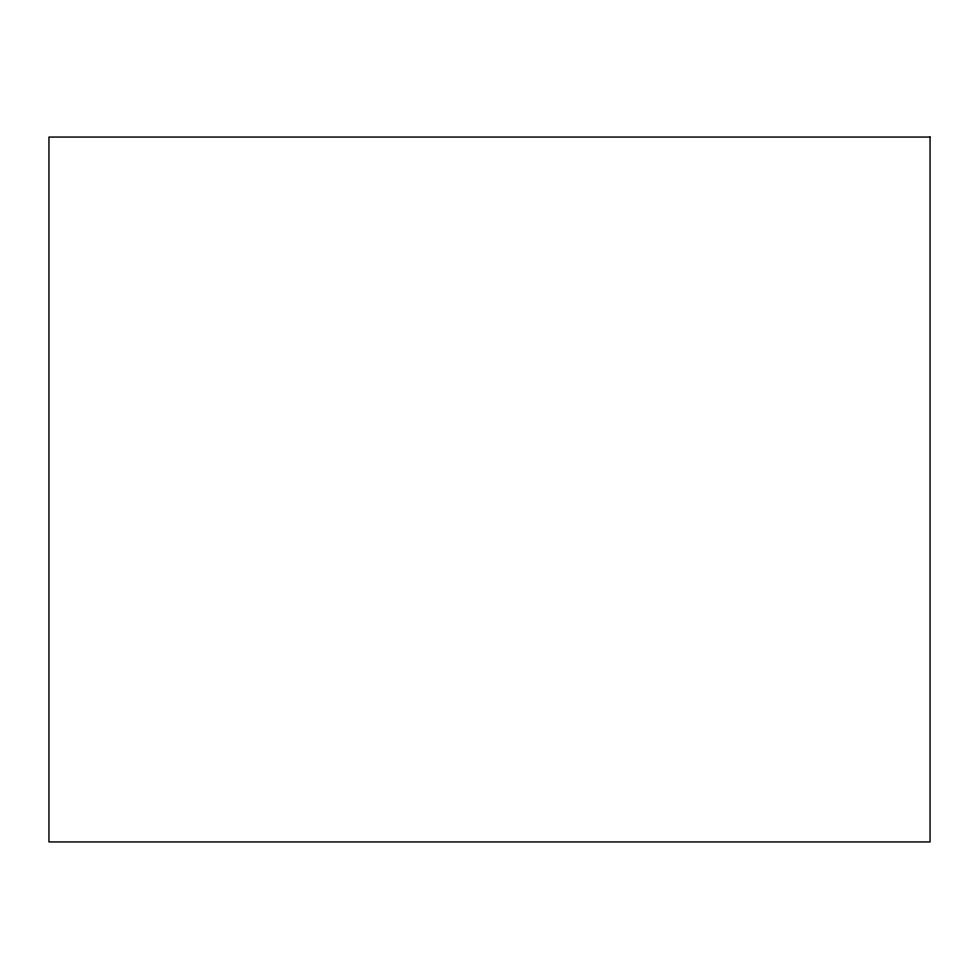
<?xml version="1.0" encoding="UTF-8"?>
<svg xmlns="http://www.w3.org/2000/svg" width="979" height="979" viewBox="0 0 979 979"><rect width="100%" height="100%" fill="white"/><g stroke="black" fill="none" stroke-linecap="round" stroke-linejoin="round"><path stroke-width="1.47" d="M930.05 137.06L48.95 137.06L48.95 841.94L930.05 841.94L930.05 137.06"/></g></svg>
